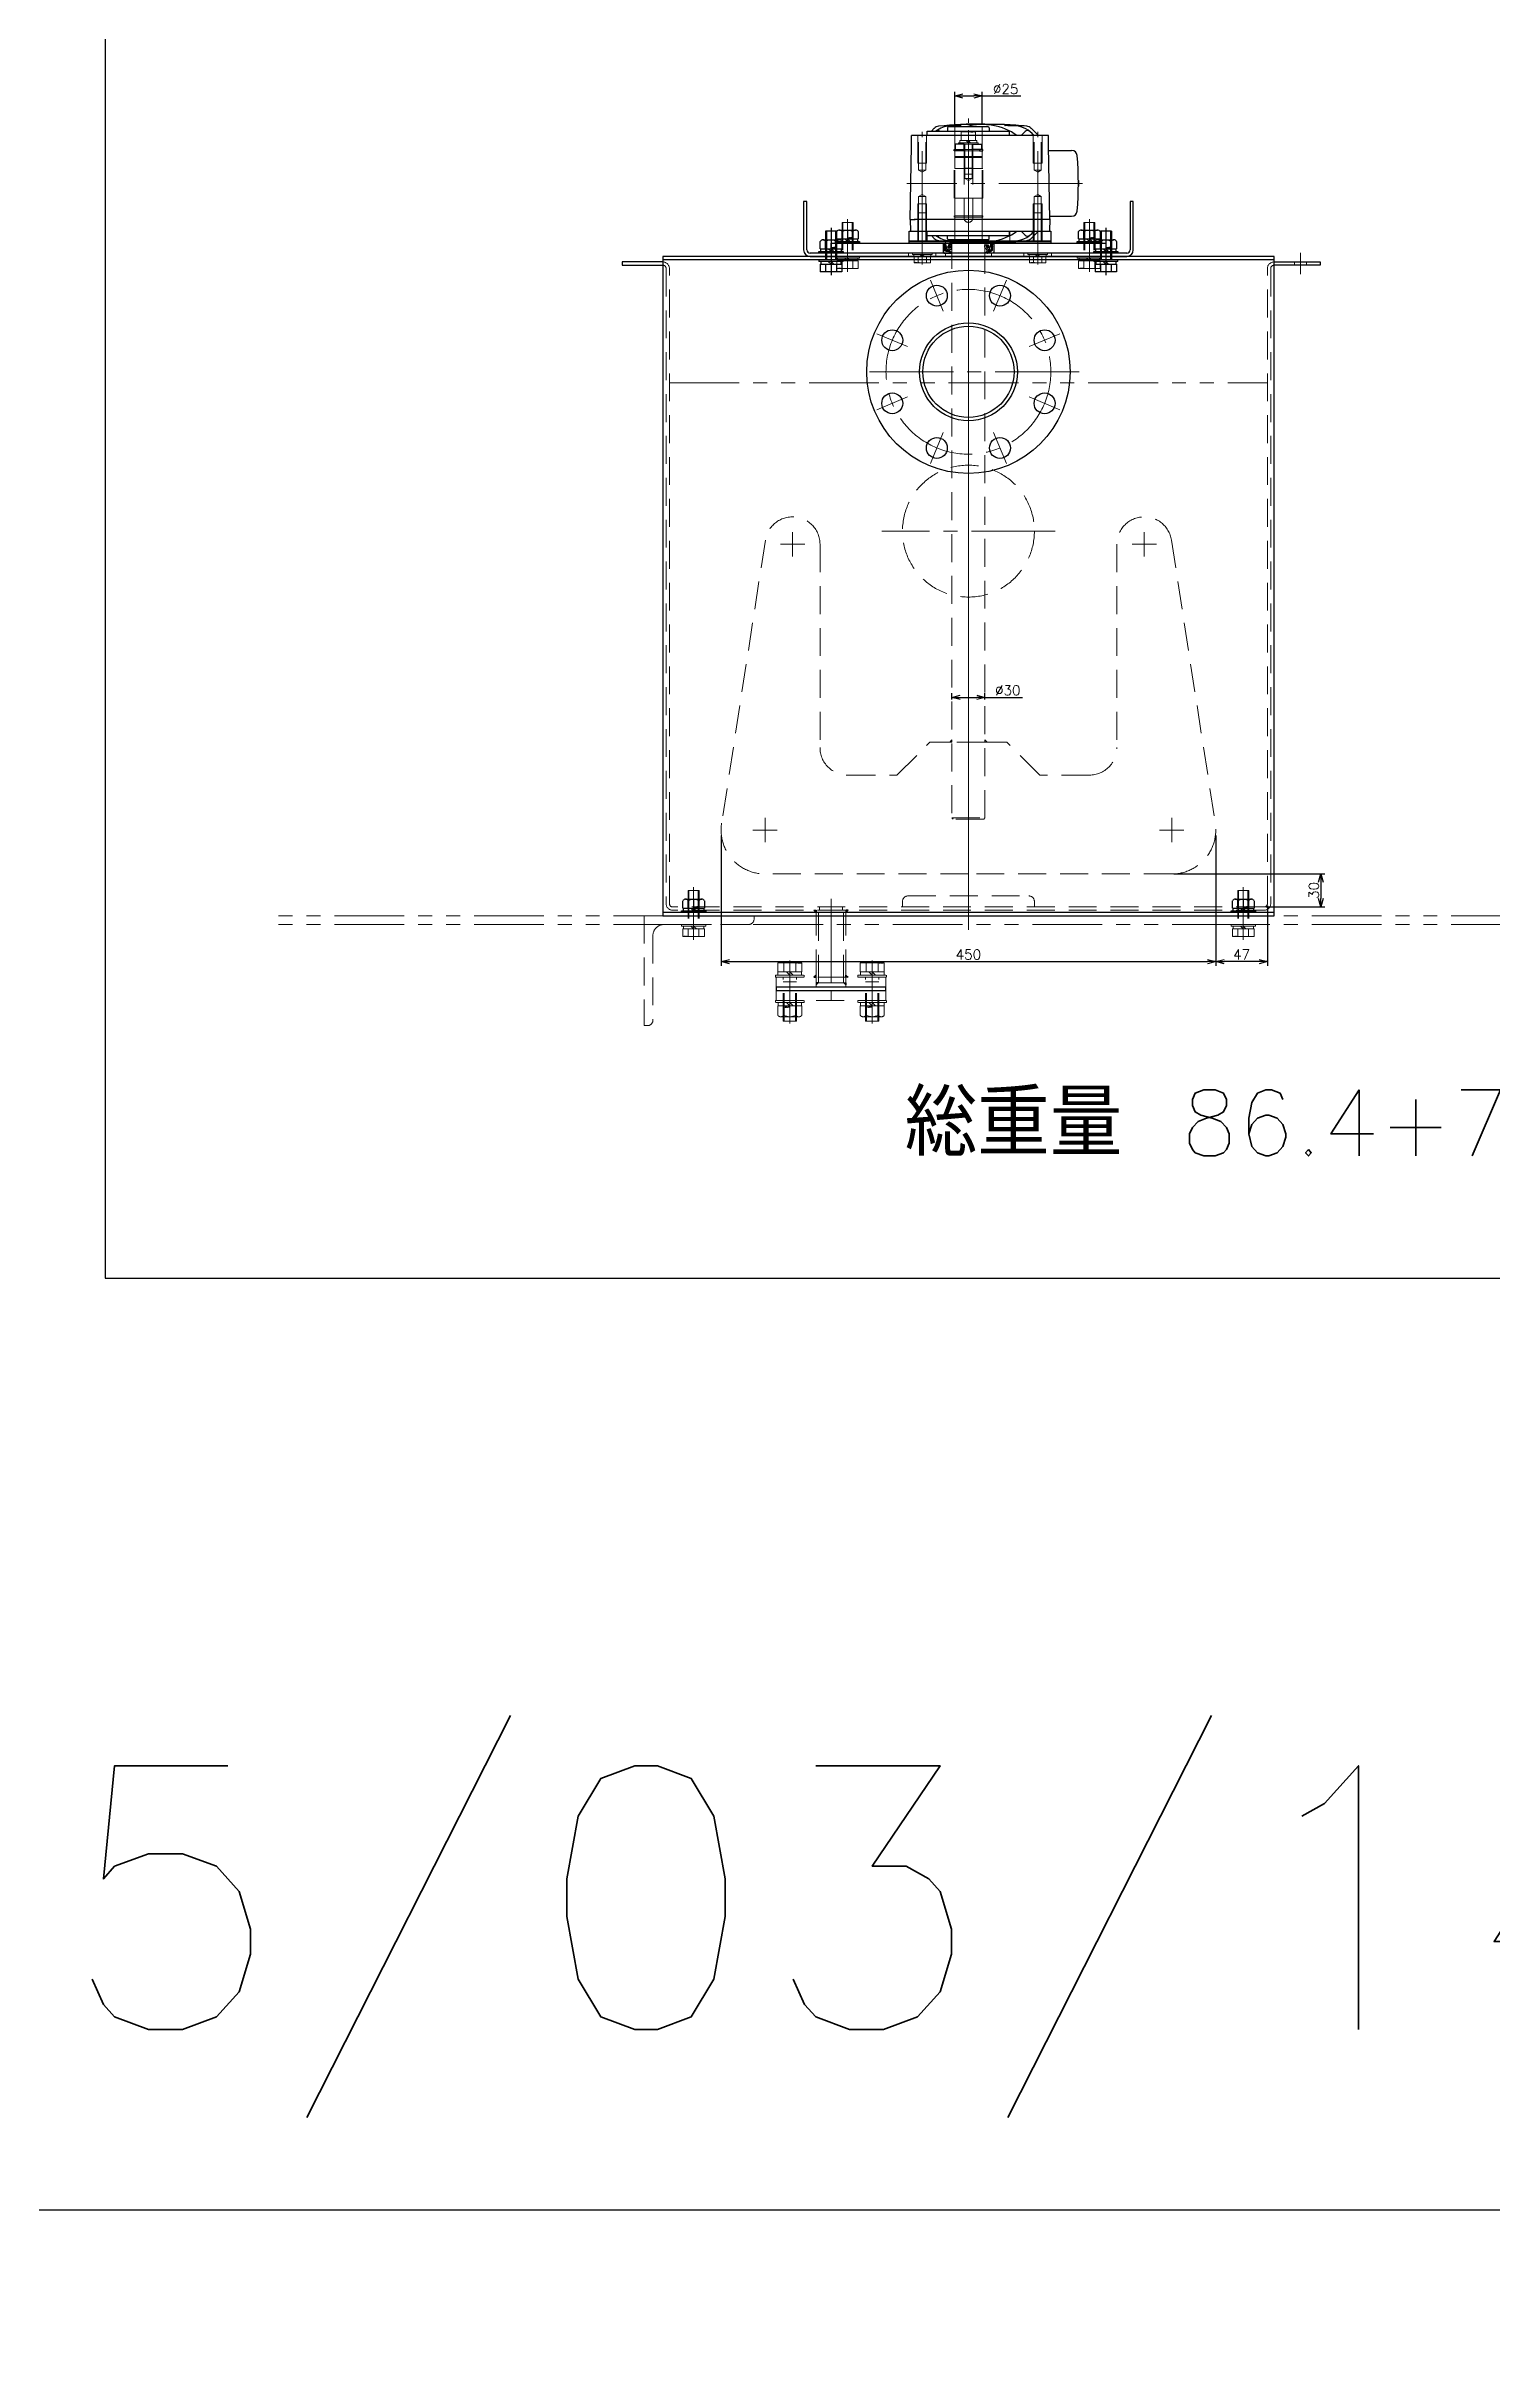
# Model space of a CAD drawing. Header units: millimetres. Extents: x -8731 to 85711, y -14522 to 31379.
# Drawn here: x 42863 to 44179, y 5226 to 7330 of the extents above; entities that cross this region are included whole.
import ezdxf
from ezdxf import colors
from ezdxf.entities.mleader import LeaderData, LeaderLine
from ezdxf.enums import TextEntityAlignment as Align
from ezdxf.math import Vec2, Vec3

# ---------------------------------------------------------------- set-up
doc = ezdxf.new("R2010")
doc.units = ezdxf.units.MM
doc.header["$LTSCALE"] = 4
doc.header["$PDMODE"] = 99
doc.header["$PDSIZE"] = 1
for name, pattern in [('CENTER2', [28.575, 19.05, -3.175, 3.175, -3.175]), ('HIDDEN', [9.525, 6.35, -3.175]), ('PHANTOM2', [31.75, 15.875, -3.175, 3.175, -3.175, 3.175, -3.175])]:
    doc.linetypes.add(name, pattern=pattern)
for name, color, linetype, lineweight in [('04_HIDDEN', 2, 'HIDDEN', 13), ('05_CENTER', 4, 'CENTER2', 13), ('06_PHANTOM', 2, 'PHANTOM2', 13), ('08_DIM', 3, 'Continuous', 13)]:
    doc.layers.add(name, color=color, linetype=linetype, lineweight=lineweight)
doc.layers.add('10_DRAFT', color=8, linetype='Continuous', lineweight=0, plot=False)
doc.styles.add('KSS_TXT', font='txt.shx', dxfattribs={"bigfont": 'extfont2.shx'})
doc.styles.add('KSS_TXT_L', font='txt.shx', dxfattribs={"height": 9, "bigfont": 'extfont2.shx'})
doc.styles.get("Standard").update_dxf_attribs({"font": 'txt.shx', "bigfont": 'extfont2.shx'})
doc.dimstyles.new('KSS_DIM', dxfattribs={"dimscale": 3, "dimtxt": 3, "dimasz": 2.5, "dimexe": 1.25, "dimexo": 0.625, "dimtad": 1, "dimdsep": 46, "dimtxsty": 'KSS_TXT', "dimblk": 'OPEN30', "dimcen": 0, "dimazin": 2, "dimtfac": 0.75, "dimtmove": 0, "dimatfit": 3, "dimldrblk": 'OPEN30', "dimfxl": 1, "dimtolj": 1, "dimarcsym": 0})
pattern_1 = [(45, (-9229.5107, -9660.0294), (-0.67351921, 0.67351921), [])]

# ---------------------------------------------------------------- blocks, each defined once
blk = doc.blocks.new('A$C4D316DC8_1_1_1')
at = {"color": 0}
for p, q in [((-13, 2), (13, 2)), ((-13, 2), (-13, 0)), ((-13, 0), (13, 0)), ((-11, 13), (11, 13)), ((-11, 5), (-11, 13)), ((-11, 5), (11, 5)), ((-10.8, 5), (-10.8, 2)), ((-5.5, 5), (-5.5, 13)), ((0, 2), (-3, 5)), ((0, 5), (3, 2)), ((5.5, 5), (5.5, 13)), ((10.7, 2), (10.7, 5)), ((11, 5), (11, 13)), ((13, 0), (13, 2))]:
    blk.add_line(p, q, dxfattribs=at)
at = {"color": 0, "linetype": 'HIDDEN'}
for p, q in [((-6, -40), (-6, 0)), ((6, -40), (6, 0)), ((-6, -4), (6, -4)), ((-5.1, -40), (-5.1, -4)), ((5.1, -40), (5.1, -4)), ((-6, -40), (6, -40))]:
    blk.add_line(p, q, dxfattribs=at)
at = {"color": 0, "linetype": 'CENTER2'}
blk.add_line((0, -42.2), (0, 15.2), dxfattribs=at)
at = {"layer": '10_DRAFT', "style": 'KSS_TXT_L'}
blk.add_text('BT-M12x45L,SW,PW', height=0.3, dxfattribs=at).set_placement((6.4, 12.7))
blk = doc.blocks.new('A$C448B04A9_1_1_1')
at = {"color": 0}
for p, q in [((3, 100), (0, 100)), ((0, 0), (0, 100)), ((8, 18), (8, 95)), ((0, 0), (100, 0)), ((95, 8), (18, 8)), ((100, 3), (100, 0))]:
    blk.add_line(p, q, dxfattribs=at)
for centre, radius, start, end in [((3, 95), 5, 0, 90), ((18, 18), 10, 180, 270), ((95, 3), 5, 0, 90)]:
    blk.add_arc(centre, radius, start, end, dxfattribs=at)
blk = doc.blocks.new('M12Nza_2_1')
at = {"color": 0}
for p, q in [((-10.9, 5), (-10.9, 13.5)), ((11, 5), (-10.9, 5)), ((-10.7, 2), (-10.7, 5)), ((-8.2, 15), (8.2, 15)), ((-5.5, 5), (-5.5, 13.5)), ((0, 2), (-3, 5)), ((0, 5), (3, 2)), ((5.5, 5), (5.5, 13.5)), ((10.7, 5), (10.7, 2)), ((11, 13.5), (11, 5))]:
    blk.add_line(p, q, dxfattribs=at)
at = {"color": 0, "linetype": 'CENTER2'}
blk.add_line((0, 0), (0, 15), dxfattribs=at)
at = {"color": 0}
blk.add_lwpolyline([(-13, 2), (13, 2), (13, 0), (-13, 0)], close=True, dxfattribs=at)
for centre, radius, start, end in [((-8.2, 11.7), 3.29, 33.626, 146.374), ((0, 4), 10.9, 60, 120), ((8.2, 11.7), 3.29, 33.626, 146.374)]:
    blk.add_arc(centre, radius, start, end, dxfattribs=at)
at = {"layer": '10_DRAFT', "style": 'KSS_TXT'}
blk.add_text('M12', height=1.5, dxfattribs=at).set_placement((0.3, 5.1))
blk = doc.blocks.new('A$C356D5E8B_1')
at = {"color": 0}
blk.add_lwpolyline([(0, 87.5), (9, 87.5), (9, -12.5), (0, -12.5)], close=True, dxfattribs=at)
at = {"layer": '05_CENTER'}
for p, q in [((-7.3, 75), (16, 75)), ((-7.3, 0), (16, 0))]:
    blk.add_line(p, q, dxfattribs=at)
at = {"layer": '10_DRAFT'}
blk.add_line((9, 37.5), (0, 37.5), dxfattribs=at)
blk = doc.blocks.new('_Open30')
at = {"color": 0, "linetype": 'ByBlock', "lineweight": -2}
for p, q in [((-1, 0.27), (0, 0)), ((0, 0), (-1, -0.27)), ((0, 0), (-1, 0))]:
    blk.add_line(p, q, dxfattribs=at)
blk = doc.blocks.new('*D1245')
at = {"layer": '08_DIM', "color": 0, "lineweight": -2, "transparency": 16777216}
for p, q in [((43926.9, 6611.8), (43926.9, 6493.1)), ((43973.9, 6547.8), (43973.9, 6493.1)), ((43966.4, 6496.9), (43934.4, 6496.9))]:
    blk.add_line(p, q, dxfattribs=at)
at = {"layer": 'Defpoints', "color": 0, "transparency": 16777216}
for p in [(43926.9, 6613.7), (43973.9, 6549.7), (43926.9, 6496.9)]:
    blk.add_point(p, dxfattribs=at)
at = {"layer": '08_DIM', "color": 0, "lineweight": -2, "transparency": 16777216, "xscale": 7.5, "yscale": 7.5, "zscale": 7.5, "rotation": 180}
blk.add_blockref('_Open30', (43926.9, 6496.9), dxfattribs=at)
at = {"layer": '08_DIM', "color": 0, "lineweight": -2, "transparency": 16777216, "xscale": 7.5, "yscale": 7.5, "zscale": 7.5}
blk.add_blockref('_Open30', (43973.9, 6496.9), dxfattribs=at)
at = {"layer": '08_DIM', "color": 0, "transparency": 16777216, "insert": (43950.4, 6503.3), "char_height": 9, "attachment_point": 5, "style": 'KSS_TXT'}
blk.add_mtext('\\A1;47', dxfattribs=at)
blk = doc.blocks.new('*D1246')
at = {"layer": '08_DIM', "color": 0, "lineweight": -2, "transparency": 16777216}
for p, q in [((43689.4, 7258.5), (43689.4, 7288.4)), ((43696.9, 7284.7), (43706.9, 7284.7)), ((43714.4, 7258.5), (43714.4, 7288.4)), ((43714.4, 7284.7), (43749.6, 7284.7))]:
    blk.add_line(p, q, dxfattribs=at)
at = {"layer": 'Defpoints', "color": 0, "transparency": 16777216}
for p in [(43714.4, 7284.7), (43689.4, 7256.7), (43714.4, 7256.7)]:
    blk.add_point(p, dxfattribs=at)
at = {"layer": '08_DIM', "color": 0, "lineweight": -2, "transparency": 16777216, "xscale": 7.5, "yscale": 7.5, "zscale": 7.5, "rotation": 180}
blk.add_blockref('_Open30', (43689.4, 7284.7), dxfattribs=at)
at = {"layer": '08_DIM', "color": 0, "lineweight": -2, "transparency": 16777216, "xscale": 7.5, "yscale": 7.5, "zscale": 7.5}
blk.add_blockref('_Open30', (43714.4, 7284.7), dxfattribs=at)
at = {"layer": '08_DIM', "color": 0, "transparency": 16777216, "insert": (43735.8, 7291), "char_height": 9, "attachment_point": 5, "style": 'KSS_TXT'}
blk.add_mtext('\\A1;%%C25', dxfattribs=at)
blk = doc.blocks.new('*D1247')
at = {"layer": '08_DIM', "color": 0, "lineweight": -2, "transparency": 16777216}
for p, q in [((43686.9, 6735.4), (43686.9, 6741.2)), ((43694.4, 6737.4), (43709.4, 6737.4)), ((43716.9, 6735.4), (43716.9, 6741.2)), ((43716.9, 6737.4), (43751, 6737.4))]:
    blk.add_line(p, q, dxfattribs=at)
at = {"layer": 'Defpoints', "color": 0, "transparency": 16777216}
for p in [(43686.9, 6733.5), (43716.9, 6737.4), (43716.9, 6733.5)]:
    blk.add_point(p, dxfattribs=at)
at = {"layer": '08_DIM', "color": 0, "lineweight": -2, "transparency": 16777216, "xscale": 7.5, "yscale": 7.5, "zscale": 7.5, "rotation": 180}
blk.add_blockref('_Open30', (43686.9, 6737.4), dxfattribs=at)
at = {"layer": '08_DIM', "color": 0, "lineweight": -2, "transparency": 16777216, "xscale": 7.5, "yscale": 7.5, "zscale": 7.5}
blk.add_blockref('_Open30', (43716.9, 6737.4), dxfattribs=at)
at = {"layer": '08_DIM', "color": 0, "transparency": 16777216, "insert": (43737.7, 6743.8), "char_height": 9, "attachment_point": 5, "style": 'KSS_TXT'}
blk.add_mtext('\\A1;%%C30', dxfattribs=at)
blk = doc.blocks.new('*D1248')
at = {"layer": '08_DIM', "color": 0, "lineweight": -2, "transparency": 16777216}
for p, q in [((43476.9, 6611.8), (43476.9, 6493.1)), ((43926.9, 6611.8), (43926.9, 6493.1)), ((43484.4, 6496.9), (43919.4, 6496.9))]:
    blk.add_line(p, q, dxfattribs=at)
at = {"layer": 'Defpoints', "color": 0, "transparency": 16777216}
for p in [(43476.9, 6613.7), (43926.9, 6613.7), (43926.9, 6496.9)]:
    blk.add_point(p, dxfattribs=at)
at = {"layer": '08_DIM', "color": 0, "lineweight": -2, "transparency": 16777216, "xscale": 7.5, "yscale": 7.5, "zscale": 7.5, "rotation": 180}
blk.add_blockref('_Open30', (43476.9, 6496.9), dxfattribs=at)
at = {"layer": '08_DIM', "color": 0, "lineweight": -2, "transparency": 16777216, "xscale": 7.5, "yscale": 7.5, "zscale": 7.5}
blk.add_blockref('_Open30', (43926.9, 6496.9), dxfattribs=at)
at = {"layer": '08_DIM', "color": 0, "transparency": 16777216, "insert": (43701.9, 6503.3), "char_height": 9, "attachment_point": 5, "style": 'KSS_TXT'}
blk.add_mtext('\\A1;450', dxfattribs=at)
blk = doc.blocks.new('A$C466E3537_1')
at = {"color": 0}
for p, q in [((273.2, 184.7), (530.9, 224.5)), ((577, 185), (577, 0)), ((277, 135), (462, 135)), ((487, 110), (487, 65)), ((487, 65), (457, 35)), ((457, 15), (457, 35)), ((-75, 12.5), (-76, 11.5)), ((-76, 11.5), (-76, 0)), ((-76, 4), (-20, 4)), ((-76, -11.5), (-76, 0)), ((0, 12.5), (-75, 12.5)), ((-75, 12.5), (-75, 4)), ((0, 14), (1, 15)), ((0, -14), (0, 14)), ((1, 15), (1, -15)), ((526, 15), (1, 15)), ((526, -15), (526, 15)), ((527, 14), (526, 15)), ((527, 14), (527, -14)), ((577, 0), (577, -185)), ((-76, -4), (-20, -4)), ((-75, -12.5), (-76, -11.5)), ((-75, -12.5), (-75, -4)), ((0, -12.5), (-75, -12.5)), ((1, -15), (0, -14)), ((1, -15), (526, -15)), ((457, -35), (457, -15)), ((527, -14), (526, -15)), ((487, -65), (457, -35)), ((487, -110), (487, -65)), ((277, -135), (462, -135)), ((273.2, -184.7), (530.9, -224.5))]:
    blk.add_line(p, q, dxfattribs=at)
at = {"color": 3}
for points in [[(457, 15), (455, 15), (457, 17), (457, 17)], [(457, -15), (455, -15), (457, -17), (457, -17)]]:
    blk.add_lwpolyline(points, close=True, dxfattribs=at)
at = {"color": 0}
for centre, radius, start, end in [((537, 185), 40, 360, 98.7845), ((277, 160), 25, 98.7845, 270), ((462, 110), 25, 0, 90), ((-20, 0), 4, 270, 90), ((462, -110), 25, 270, 0), ((277, -160), 25, 90, 261.2155), ((537, -185), 40, 261.2155, 0)]:
    blk.add_arc(centre, radius, start, end, dxfattribs=at)
at = {"layer": '04_HIDDEN', "ltscale": 5}
for p, q in [((-60, 4), (-76, 4)), ((-56, 3.3), (-76, 3.3)), ((-60, -4), (-60, 4)), ((-54.1, 0), (-56, 3.3)), ((-56, -3.2), (-56, 3.3)), ((-56, -3.2), (-54.1, 0)), ((-76, -3.2), (-56, -3.2)), ((-76, -4), (-60, -4))]:
    blk.add_line(p, q, dxfattribs=at)
at = {"layer": '04_HIDDEN'}
for p, q in [((-75, -4), (-75, 4)), ((457, 15), (457, -15))]:
    blk.add_line(p, q, dxfattribs=at)
at = {"layer": '05_CENTER'}
blk.add_line((-81.5, 0), (585.3, 0), dxfattribs=at)
at = {"layer": '10_DRAFT'}
for p, q in [((537, 196.1), (537, 173.9)), ((277, 171.1), (277, 148.9)), ((548.1, 185), (525.9, 185)), ((288.1, 160), (265.9, 160)), ((288.1, -160), (265.9, -160)), ((277, -171.1), (277, -148.9)), ((548.1, -185), (525.9, -185)), ((537, -196.1), (537, -173.9))]:
    blk.add_line(p, q, dxfattribs=at)
blk = doc.blocks.new('*D1262')
at = {"layer": '08_DIM', "color": 0, "lineweight": -2, "transparency": 16777216}
for p, q in [((43888.8, 6576.7), (44026.2, 6576.7)), ((44022.5, 6569.2), (44022.5, 6554.2)), ((43972.8, 6546.7), (44026.2, 6546.7))]:
    blk.add_line(p, q, dxfattribs=at)
at = {"layer": 'Defpoints', "color": 0, "transparency": 16777216}
for p in [(43886.9, 6576.7), (43970.9, 6546.7), (44022.5, 6546.7)]:
    blk.add_point(p, dxfattribs=at)
at = {"layer": '08_DIM', "color": 0, "lineweight": -2, "transparency": 16777216, "xscale": 7.5, "yscale": 7.5, "zscale": 7.5}
for p, rotation in [((44022.5, 6576.7), 90), ((44022.5, 6546.7), 270)]:
    blk.add_blockref('_Open30', p, dxfattribs=dict(at, rotation=rotation))
at = {"layer": '08_DIM', "color": 0, "transparency": 16777216, "insert": (44016.1, 6561.7), "char_height": 9, "attachment_point": 5, "rotation": 90, "style": 'KSS_TXT'}
blk.add_mtext('\\A1;30', dxfattribs=at)
blk = doc.blocks.new('A$C7D504894_1_1')
at = {"color": 0}
for p, q in [((-28, 595), (-65, 595)), ((-65, 595), (-65, 592)), ((-65, 592), (-28, 592)), ((528, 597), (-28, 597)), ((528, 595), (570, 595)), ((570, 592), (528, 592)), ((570, 595), (570, 592)), ((528, 3), (-28, 3))]:
    blk.add_line(p, q, dxfattribs=at)
blk.add_lwpolyline([(-28, 0), (528, 0), (528, 600), (-28, 600)], close=True, dxfattribs=at)
at = {"color": 3}
for points in [[(111.4, 5), (111.4, 3), (109.4, 5), (109.4, 5)], [(138.6, 5), (138.6, 3), (140.6, 5), (140.6, 5)], [(111.4, -56), (111.4, -54), (109.4, -56), (109.4, -56)], [(111.4, -61), (111.4, -63), (113.4, -61), (113.4, -61)], [(138.6, -61), (138.6, -63), (136.6, -61), (136.6, -61)], [(138.6, -56), (138.6, -54), (140.6, -56), (140.6, -56)]]:
    blk.add_lwpolyline(points, close=True, dxfattribs=at)
at = {"color": 0}
for centre, radius in [((250, 495), 92.5), ((221.3, 564.3), 9.5), ((278.7, 564.3), 9.5), ((180.7, 523.7), 9.5), ((250, 495), 44.5), ((250, 495), 41.5), ((319.3, 523.7), 9.5), ((180.7, 466.3), 9.5), ((319.3, 466.3), 9.5), ((221.3, 425.7), 9.5), ((278.7, 425.7), 9.5)]:
    blk.add_circle(centre, radius, dxfattribs=at)
at = {"layer": '04_HIDDEN'}
for p, q in [((546.5, 595), (546.5, 592)), ((557.5, 595), (557.5, 592)), ((-25, 589), (-25, 11)), ((-22, 11), (-22, 589)), ((522, 11), (522, 589)), ((525, 589), (525, 11)), ((519, 8), (-19, 8)), ((519, 5), (-19, 5)), ((111.4, 0), (111.4, 5)), ((111.4, -56), (111.4, 0)), ((113.5, -61), (113.5, 5)), ((114.5, 5), (114.5, 8)), ((135.5, 5), (135.5, 8)), ((136.5, -61), (136.5, 5)), ((138.6, 0), (138.6, 5)), ((138.6, -56), (138.6, 0)), ((190, 8), (190, 13)), ((195, 18), (305, 18)), ((310, 13), (310, 8)), ((111.4, -56), (111.4, -65)), ((138.6, -61), (111.4, -61)), ((138.6, -56), (138.6, -65))]:
    blk.add_line(p, q, dxfattribs=at)
blk.add_lwpolyline([(175, -56), (175, -65), (75, -65), (75, -56)], close=True, dxfattribs=at)
blk.add_circle((250, 350), 60, dxfattribs=at)
for centre, radius, start, end in [((-28, 589), 6, 0, 90), ((-28, 589), 3, 0, 90), ((528, 589), 6, 90, 180), ((528, 589), 3, 90, 180), ((-19, 11), 6, 180, 270), ((-19, 11), 3, 180, 270), ((195, 13), 5, 90, 180), ((305, 13), 5, 0, 90), ((519, 11), 6, 270, 0), ((519, 11), 3, 270, 0)]:
    blk.add_arc(centre, radius, start, end, dxfattribs=at)
at = {"layer": '05_CENTER'}
for p, q in [((250, -12.8), (250, 611.6)), ((125, 588.8), (125, 608.2)), ((375, 588.8), (375, 608.2)), ((552, 583.8), (552, 603.2)), ((215.5, 578.3), (227.1, 550.3)), ((284.5, 578.3), (272.9, 550.3)), ((166.7, 529.5), (194.7, 517.9)), ((333.3, 529.5), (305.3, 517.9)), ((350.6, 495), (149.4, 495)), ((166.7, 460.5), (194.7, 472.1)), ((333.3, 460.5), (305.3, 472.1)), ((215.5, 411.7), (227.1, 439.7)), ((284.5, 411.7), (272.9, 439.7)), ((328.9, 350), (171.1, 350)), ((0, -8.2), (0, 11.2)), ((125, 15.3), (125, -74.2)), ((500, -8.2), (500, 11.2)), ((87.5, -48.7), (87.5, -72)), ((162.5, -48.7), (162.5, -72))]:
    blk.add_line(p, q, dxfattribs=at)
blk.add_circle((250, 495), 75, dxfattribs=at)
at = {"layer": '06_PHANTOM', "color": 4}
blk.add_line((-22, 485), (522, 485), dxfattribs=at)
blk = doc.blocks.new('A$C178B3341_1_1')
at = {"color": 0}
for p, q in [((-6, 275), (-50, 275)), ((-50, 275), (-50, 272)), ((-50, 272), (-6, 272)), ((-3, 269), (-3, -19)), ((0, -19), (0, 269)), ((-6, -22), (-50, -22)), ((-50, -22), (-50, -25)), ((-50, -25), (-6, -25))]:
    blk.add_line(p, q, dxfattribs=at)
for centre, radius, start, end in [((-6, 269), 6, 0, 90), ((-6, 269), 3, 0, 90), ((-6, -19), 3, 270, 0), ((-6, -19), 6, 270, 0)]:
    blk.add_arc(centre, radius, start, end, dxfattribs=at)
at = {"layer": '04_HIDDEN'}
for p, q in [((-3, 200.5), (0, 200.5)), ((-3, 175.5), (0, 175.5)), ((-3, 146), (0, 146)), ((-3, 104), (0, 104)), ((-3, 95.5), (0, 95.5)), ((-3, 70.5), (0, 70.5))]:
    blk.add_line(p, q, dxfattribs=at)
at = {"layer": '05_CENTER'}
for p, q in [((-9.5, 250), (6.2, 250)), ((-9.5, 235), (6.2, 235)), ((-9.5, 188), (6.2, 188)), ((-9.5, 125), (6.2, 125)), ((-9.5, 83), (6.2, 83)), ((-9.5, 15), (6.2, 15)), ((-9.5, 0), (6.2, 0))]:
    blk.add_line(p, q, dxfattribs=at)
blk = doc.blocks.new('M10Nza_1_1_1')
at = {"color": 0}
for p, q in [((-9.8, 4), (-9.8, 10.7)), ((-9.8, 4), (9.8, 4)), ((-9.2, 1.5), (-9.2, 4)), ((-7.3, 12), (7.4, 12)), ((-4.9, 4), (-4.9, 10.7)), ((0, 1.5), (-2.5, 4)), ((0, 4), (2.5, 1.5)), ((4.9, 10.7), (4.9, 4)), ((9.2, 4), (9.2, 1.5)), ((9.8, 10.7), (9.8, 4))]:
    blk.add_line(p, q, dxfattribs=at)
at = {"color": 0, "linetype": 'CENTER2'}
blk.add_line((0, 12), (0, 0), dxfattribs=at)
at = {"color": 0}
blk.add_lwpolyline([(-11, 1.5), (11, 1.5), (11, 0), (-11, 0)], close=True, dxfattribs=at)
for centre, radius, start, end in [((-7.3, 9.1), 2.94, 33.626, 146.374), ((0, 2.2), 9.8, 60, 120), ((7.4, 9.1), 2.94, 33.626, 146.374)]:
    blk.add_arc(centre, radius, start, end, dxfattribs=at)
at = {"layer": '10_DRAFT', "style": 'KSS_TXT'}
blk.add_text('M10', height=1.25, dxfattribs=at).set_placement((0.3, 4.1))
blk = doc.blocks.new('A$C7E374867_2_1')
at = {"color": 0}
for p, q in [((-11, 1.5), (11, 1.5)), ((-11, 1.5), (-11, 0)), ((-11, 0), (11, 0)), ((-9.8, 11), (9.8, 11)), ((-9.8, 4), (-9.8, 11)), ((9.8, 4), (-9.8, 4)), ((-9.3, 4), (-9.3, 1.5)), ((-4.9, 4), (-4.9, 11)), ((0, 1.5), (-2.5, 4)), ((0, 4), (2.5, 1.5)), ((4.9, 4), (4.9, 11)), ((9.2, 1.5), (9.2, 4)), ((9.8, 4), (9.8, 11)), ((11, 0), (11, 1.5))]:
    blk.add_line(p, q, dxfattribs=at)
at = {"color": 0, "linetype": 'HIDDEN'}
for p, q in [((-5, -26), (-5, 0)), ((-4.2, -26), (-4.2, 0)), ((4.2, -26), (4.2, 0)), ((5, -26), (5, 0)), ((-5, -26), (5, -26))]:
    blk.add_line(p, q, dxfattribs=at)
at = {"color": 0, "linetype": 'CENTER2'}
blk.add_line((0, -29), (0, 14), dxfattribs=at)
at = {"layer": '10_DRAFT', "style": 'KSS_TXT_L'}
blk.add_text('BT-M10x30L,SW,PW', height=0.3, dxfattribs=at).set_placement((5.1, 10.7))
blk = doc.blocks.new('A$C056966BB_1_1')
for name, p, rotation in [('A$C178B3341_1_1', (-250, 0), 270), ('A$C7E374867_2_1', (-250, -3), 180), ('A$C7E374867_2_1', (0, -3), 180)]:
    blk.add_blockref(name, p, dxfattribs=dict(rotation=rotation))
for p in [(-250, 3), (0, 3)]:
    blk.add_blockref('M10Nza_1_1_1', p)
blk = doc.blocks.new('A$C1A3C2C0C_1_1_1')
at = {"color": 0}
for p, q in [((-11, 1.5), (11, 1.5)), ((-11, 1.5), (-11, 0)), ((-9.8, 11), (9.8, 11)), ((-9.8, 4), (-9.8, 11)), ((9.8, 4), (-9.8, 4)), ((-9.3, 4), (-9.3, 1.5)), ((-4.9, 4), (-4.9, 11)), ((0, 1.5), (-2.5, 4)), ((0, 4), (2.5, 1.5)), ((4.9, 4), (4.9, 11)), ((9.2, 1.5), (9.2, 4)), ((9.8, 4), (9.8, 11)), ((11, 0), (11, 1.5)), ((-11, 0), (11, 0))]:
    blk.add_line(p, q, dxfattribs=at)
at = {"color": 0, "linetype": 'CENTER2'}
blk.add_line((0, -34), (0, 14), dxfattribs=at)
at = {"color": 0, "linetype": 'HIDDEN'}
for p, q in [((-5, -31), (-5, 0)), ((-4.2, -31), (-4.2, 0)), ((4.2, -31), (4.2, 0)), ((5, -31), (5, 0)), ((-5, -31), (5, -31))]:
    blk.add_line(p, q, dxfattribs=at)
at = {"layer": '10_DRAFT', "style": 'KSS_TXT_L'}
blk.add_text('BT-M10x35L,SW,PW', height=0.3, dxfattribs=at).set_placement((5.1, 10.7))
blk = doc.blocks.new('A$C3F9240BD_1_1')
blk.add_lwpolyline([(0, 235), (0, -15), (-9, -15), (-9, 235)], close=True)
at = {"layer": '04_HIDDEN'}
for p, q in [((0, 133), (-9, 133)), ((0, 87), (-9, 87))]:
    blk.add_line(p, q, dxfattribs=at)
at = {"layer": '05_CENTER'}
for p, q in [((4.6, 220), (-13.4, 220)), ((-12.4, 173), (3.4, 173)), ((4.6, 110), (-13.4, 110)), ((-12.4, 68), (3.4, 68)), ((4.6, 0), (-13.4, 0))]:
    blk.add_line(p, q, dxfattribs=at)
blk = doc.blocks.new('A$C3F497B42_1_1')
at = {"color": 0}
blk.add_lwpolyline([(-2, -12), (-2, 117), (0, 117), (0, -12)], close=True, dxfattribs=at)
at = {"layer": '04_HIDDEN'}
for p, q in [((-2, 63), (0, 63)), ((-2, 21), (0, 21))]:
    blk.add_line(p, q, dxfattribs=at)
at = {"layer": '05_CENTER'}
for p, q in [((2, 105), (-4, 105)), ((2, 42), (-4, 42)), ((2, 0), (-4, 0))]:
    blk.add_line(p, q, dxfattribs=at)
blk = doc.blocks.new('A$C6AFF5DF2_1_1')
at = {"color": 0}
blk.add_lwpolyline([(0, 117), (0, -12), (-9, -12), (-9, 117)], close=True, dxfattribs=at)
at = {"layer": '04_HIDDEN'}
for p, q in [((0, 79.6), (-9, 79.6)), ((0, 4.4), (-9, 4.4))]:
    blk.add_line(p, q, dxfattribs=at)
at = {"layer": '05_CENTER'}
for p, q in [((2, 105), (-11, 105)), ((2, 42), (-11, 42)), ((2, 0), (-11, 0))]:
    blk.add_line(p, q, dxfattribs=at)
blk = doc.blocks.new('GM-SHYM-RH 0.2kW、1／＊、200V、60Hzc_1_1')
at = {"color": 0}
for p, q in [((18.5, 53), (8, 52.8)), ((8, 52.8), (8, -73.8)), ((18.5, 53), (18.5, 48.5)), ((18.5, 53), (85.5, 51.8)), ((18.5, -64.9), (18.5, 49.5)), ((85.5, 51.8), (95, 51.8)), ((95, -59.3), (95, 51.8)), ((4, 33.7), (1.4, 31.1)), ((4, 37.5), (4, -37.5)), ((4, 37.5), (8, 37.5)), ((95, 37.5), (99, 37.5)), ((99, 37.5), (99, -37.5)), ((99, 33.7), (101.6, 31.1)), ((-2, 6.5), (-2, -32.5)), ((0, -18), (0, 18)), ((1, 19), (4, 19)), ((102, 19), (99, 19)), ((103, -18), (103, 18)), ((105, -32.5), (105, 7)), ((1, -19), (4, -19)), ((102, -19), (99, -19)), ((4, -37.5), (8, -37.5)), ((95, -37.5), (99, -37.5)), ((8, -63.7), (1.4, -57.1)), ((8, -48), (4.3, -51.7)), ((95, -48), (98.7, -51.7)), ((95, -63.7), (101.6, -57.1)), ((95, -72.8), (95, -59.3)), ((19.2, -74), (8, -73.8)), ((18.5, -74), (18.5, -64.9)), ((18.5, -74), (18.5, -69.5)), ((18.5, -74), (85.5, -72.8)), ((21.5, -74), (21.5, -93.9)), ((81.5, -72.9), (81.5, -93.9)), ((85.5, -72.8), (95, -72.8)), ((49, -100), (49, -100.5)), ((49, -100.5), (54, -100.5)), ((54, -100), (54, -100.5))]:
    blk.add_line(p, q, dxfattribs=at)
for centre, radius, start, end in [((398.1, -13), 400.6, 174.2563, 180), ((24, 14.5), 25, 143.1301, 174.2698), ((6.1, 26.4), 6.6, 135, 174.2563), ((6.5, 27.8), 3, 145.3407, 214.6593), ((96.5, 27.8), 3, 325.3407, 34.6593), ((79, 14.5), 25, 5.7302, 36.8699), ((96.9, 26.4), 6.6, 5.7437, 45), ((-295.1, -13), 400.6, 0, 5.7437), ((-1.5, 6.5), 0.5, 90, 180), ((51.5, -13), 53.5, 164.2841, 215.6016), ((-1.5, 7.5), 0.5, 270, 0), ((399, 7), 400, 178.568, 179.9285), ((1, 18), 1, 90, 180), ((51.5, -13), 53.5, 324.3984, 15.7159), ((102, 18), 1, 0, 90), ((-296, 7), 400, 0.053, 1.432), ((104.5, 7.5), 0.5, 180, 270), ((104.5, 6.5), 0.5, 0, 90), ((398.1, -13), 400.6, 179.0703, 180), ((398.1, -13), 400.6, 180, 185.7437), ((398.1, 0), 400.6, 180.9297, 182.8629), ((1, -18), 1, 180, 270), ((102, -18), 1, 270, 0), ((-295.1, 0), 400.6, 357.1371, 359.0703), ((-1.5, -32.5), 0.5, 180, 270), ((-1.5, -33.5), 0.5, 0, 90), ((399, -33), 400, 180.0715, 180.8595), ((24, -40.5), 25, 176.5613, 230.2082), ((-295.1, -13), 400.6, 354.2563, 357.1371), ((-296, -33), 400, 358.568, 359.9285), ((104.5, -33.5), 0.5, 90, 180), ((104.5, -32.5), 0.5, 270, 0), ((6.1, -52.4), 6.6, 185.7437, 225), ((6.5, -53.8), 3, 135, 217.1625), ((8.4, -56), 3, 224.8696, 262.1781), ((79, -40.5), 25, 309.7918, 354.2698), ((94.6, -56), 3, 277.8219, 315.1304), ((96.5, -53.8), 3, 322.8375, 45), ((96.9, -52.4), 6.6, 315, 354.2563), ((26.5, -93.9), 5, 180, 265.1386), ((51.5, 200), 300, 265.1386, 274.8614), ((76.5, -93.9), 5, 274.8614, 0)]:
    blk.add_arc(centre, radius, start, end, dxfattribs=at)
at = {"layer": '04_HIDDEN', "color": 0}
for p, q in [((33, 46), (8, 46)), ((39.4, 45.3), (8, 45.3)), ((33, 38), (33, 46)), ((39.4, 45.3), (41.3, 42)), ((39.4, 38.8), (39.4, 45.3)), ((63.6, 45.3), (61.7, 42)), ((63.6, 38.8), (63.6, 45.3)), ((63.6, 45.3), (95, 45.3)), ((70, 38), (70, 46)), ((70, 46), (95, 46)), ((39.4, 38.8), (8, 38.8)), ((33, 38), (8, 38)), ((41.3, 42), (39.4, 38.8)), ((61.7, 42), (63.6, 38.8)), ((63.6, 38.8), (95, 38.8)), ((70, 38), (95, 38)), ((0, 12.5), (20.6, 12.5)), ((20.6, 13.1), (22, 13.1)), ((20.6, -13.1), (20.6, 13.1)), ((22, -13.1), (22, 13.1)), ((22, 12.5), (38, 12.5)), ((38, -13), (38, 13)), ((38, 13), (65, 13)), ((65, -13), (65, 13)), ((65, 12.5), (81, 12.5)), ((82.4, 13.1), (81, 13.1)), ((81, -13.1), (81, 13.1)), ((82.4, -13.1), (82.4, 13.1)), ((82.4, 12.5), (103, 12.5)), ((0, -12.5), (20.6, -12.5)), ((20.6, -13.1), (22, -13.1)), ((22, -12.5), (38, -12.5)), ((38, -13), (65, -13)), ((65, -12.5), (81, -12.5)), ((82.4, -13.1), (81, -13.1)), ((82.4, -12.5), (103, -12.5)), ((33, -59), (8, -59)), ((39.4, -59.8), (8, -59.8)), ((33, -67), (33, -59)), ((39.4, -59.8), (41.3, -63)), ((39.4, -66.2), (39.4, -59.8)), ((41.3, -63), (39.4, -66.2)), ((63.6, -59.8), (61.7, -63)), ((61.7, -63), (63.6, -66.2)), ((63.6, -66.2), (63.6, -59.8)), ((63.6, -59.8), (95, -59.8)), ((70, -67), (70, -59)), ((70, -59), (95, -59)), ((39.4, -66.2), (8, -66.2)), ((33, -67), (8, -67)), ((63.6, -66.2), (95, -66.2)), ((70, -67), (95, -67))]:
    blk.add_line(p, q, dxfattribs=at)
at = {"layer": '05_CENTER', "color": 0}
for p, q in [((51.5, -103.9), (51.5, 55.9)), ((4.7, 42), (98.3, 42)), ((-7.6, 0), (110.6, 0)), ((4.7, -63), (98.3, -63))]:
    blk.add_line(p, q, dxfattribs=at)
at = {"layer": '10_DRAFT'}
blk.add_line((59.4, -13), (43.9, -13), dxfattribs=at)
blk = doc.blocks.new('A$C7DDA2F18_1_1')
at = {"color": 0}
for p, q in [((-9, 1.2), (9, 1.2)), ((-9, 1.2), (-9, 0)), ((-9, 0), (9, 0)), ((-7.7, 3.2), (-7.7, 1.2)), ((7.7, 3.2), (-7.7, 3.2)), ((-7.5, 8.7), (7.5, 8.7)), ((-7.5, 3.2), (-7.5, 8.7)), ((-3.8, 3.2), (-3.8, 8.7)), ((0, 1.2), (-2, 3.2)), ((0, 3.2), (2, 1.2)), ((3.8, 3.2), (3.8, 8.7)), ((7.5, 3.2), (7.5, 8.7)), ((7.7, 1.2), (7.7, 3.2)), ((9, 0), (9, 1.2))]:
    blk.add_line(p, q, dxfattribs=at)
at = {"color": 0, "linetype": 'HIDDEN'}
for p, q in [((-4, -36.8), (-4, 0)), ((4, -36.8), (4, 0)), ((-4, -8.8), (4, -8.8)), ((-3.3, -36.8), (-3.3, -8.8)), ((3.3, -36.8), (3.3, -8.8)), ((-4, -36.8), (4, -36.8))]:
    blk.add_line(p, q, dxfattribs=at)
at = {"color": 0, "linetype": 'CENTER2'}
blk.add_line((0, -38.3), (0, 10.2), dxfattribs=at)
at = {"layer": '10_DRAFT', "style": 'KSS_TXT_L'}
blk.add_text('BT-M8x40L,SW,PW', height=0.3, dxfattribs=at).set_placement((2.9, 8.4))
blk = doc.blocks.new('A$C397655D3_1_1')
h = blk.add_hatch()
h.set_pattern_fill('ANSI31', color=0, scale=0.3)
h.set_pattern_definition(pattern_1)
edge = h.paths.add_edge_path()
edge.add_line((1.6, 20), (1.6, 17.9))
edge.add_line((1.6, 17.9), (2.6, 17.9))
edge.add_line((2.6, 17.9), (2.6, 20))
edge.add_arc((3.6, 20), 1, 90, 180, ccw=False)
edge.add_line((3.6, 21), (8.1, 21))
edge.add_line((8.1, 21), (8.1, 22))
edge.add_line((8.1, 22), (3.6, 22))
edge.add_arc((3.6, 20), 2, 90, 180)
h = blk.add_hatch()
h.set_pattern_fill('ANSI31', color=0, scale=0.3)
h.set_pattern_definition(pattern_1)
edge = h.paths.add_edge_path()
edge.add_line((1.6, -20), (1.6, -17.9))
edge.add_line((1.6, -17.9), (2.6, -17.9))
edge.add_line((2.6, -17.9), (2.6, -20))
edge.add_arc((3.6, -20), 1, 180, 270)
edge.add_line((3.6, -21), (8.1, -21))
edge.add_line((8.1, -21), (8.1, -22))
edge.add_line((8.1, -22), (3.6, -22))
edge.add_arc((3.6, -20), 2, 180, 270, ccw=False)
at = {"color": 0}
for p, q in [((0, 22.4), (0, 17.6)), ((1, 23), (0.1, 22.5)), ((8, 23), (1, 23)), ((8.7, 22.5), (8, 23)), ((8.8, 22.5), (8.7, 22.5)), ((8.9, 22.2), (8.9, 22.4)), ((9, 22), (8.9, 22.2)), ((9, 20.6), (9, 22)), ((0.8, 16.7), (0, 15.3)), ((0, 15.3), (0.3, 15)), ((0.1, 17.5), (0.6, 17.5)), ((0.3, 15), (1.6, 16.9)), ((0.8, 17.2), (0.8, 16.7)), ((1.8, 16.9), (3.5, 16.6)), ((3.2, 19.2), (7.5, 20.5)), ((3.2, 18.2), (3.2, 19.1)), ((4.9, 17.5), (3.2, 18.1)), ((3.5, 16.5), (3.7, 16)), ((3.7, 16), (3.7, 15.7)), ((3.7, 15.7), (5.5, 15)), ((4.6, 17.5), (7.4, 17.5)), ((5.5, 15), (6.8, 15)), ((6, 18.9), (6, 16.1)), ((6.8, 15), (7.5, 16)), ((7.4, 18), (7, 18)), ((7.5, 20.5), (8.9, 20.5)), ((7.5, 16), (7.5, 17.9)), ((0, -15.3), (0.3, -15)), ((0.8, -16.7), (0, -15.3)), ((0, -22.4), (0, -17.6)), ((0.1, -17.5), (0.6, -17.5)), ((0.3, -15), (1.6, -16.9)), ((0.8, -17.2), (0.8, -16.7)), ((1.8, -16.9), (3.5, -16.6)), ((4.9, -17.5), (3.2, -18.1)), ((3.2, -18.2), (3.2, -19.1)), ((3.2, -19.2), (7.5, -20.5)), ((3.5, -16.5), (3.7, -16)), ((3.7, -15.7), (5.5, -15)), ((3.7, -16), (3.7, -15.7)), ((4.6, -17.5), (7.4, -17.5)), ((5.5, -15), (6.8, -15)), ((6, -18.9), (6, -16.1)), ((6.8, -15), (7.5, -16)), ((7.4, -18), (7, -18)), ((7.5, -16), (7.5, -17.9)), ((7.5, -20.5), (8.9, -20.5)), ((9, -20.6), (9, -22)), ((1, -23), (0.1, -22.5)), ((8, -23), (1, -23)), ((8.7, -22.5), (8, -23)), ((8.8, -22.5), (8.7, -22.5)), ((9, -22), (8.9, -22.2)), ((8.9, -22.2), (8.9, -22.4))]:
    blk.add_line(p, q, dxfattribs=at)
for points in [[(9, 15), (9, 20.6), (9, 22), (8.9, 22.2), (8.9, 22.4, 0.414214), (8.8, 22.5), (8.7, 22.5), (8, 23, 0.152216), (8, 23), (1, 23, 0.116434), (1, 23), (0.1, 22.5, 0.284079), (0, 22.4), (0, 17.6), (0, 15)], [(9, -15), (9, -20.6), (9, -22), (8.9, -22.2), (8.9, -22.4, -0.414214), (8.8, -22.5), (8.7, -22.5), (8, -23, -0.152216), (8, -23), (1, -23, -0.116434), (1, -23), (0.1, -22.5, -0.284079), (0, -22.4), (0, -17.6), (0, -15)]]:
    blk.add_lwpolyline(points, format="xyb", dxfattribs=at)
for points in [[(8.1, 21), (3.6, 21, 0.414214), (2.6, 20), (2.6, 17.9), (1.6, 17.9), (1.6, 20, -0.414214), (3.6, 22), (8.1, 22)], [(8.1, -21), (3.6, -21, -0.414214), (2.6, -20), (2.6, -17.9), (1.6, -17.9), (1.6, -20, 0.414214), (3.6, -22), (8.1, -22)]]:
    blk.add_lwpolyline(points, format="xyb", close=True, dxfattribs=at)
for centre in [(6, 17.5), (6, -17.5)]:
    blk.add_circle(centre, 1.1, dxfattribs=at)
for centre, radius, start, end in [((0.1, 22.4), 0.1, 116.5651, 180), ((1, 22.9), 0.1, 90, 116.5651), ((8, 22.9), 0.1, 55.3804, 90), ((8.8, 22.4), 0.1, 0, 90), ((0.1, 17.6), 0.1, 180, 270), ((0.6, 17.2), 0.25, 0, 90), ((1.7, 16.8), 0.1, 67.8846, 144.2185), ((3.3, 19.1), 0.1, 109.2148, 180), ((3.3, 18.2), 0.1, 180, 248.6602), ((3.4, 16.5), 0.15, 12.9875, 67.8846), ((6, 17.5), 1.1, 180, 28.1885), ((7.4, 17.9), 0.1, 360, 90), ((7.5, 20.4), 0.1, 90, 109.2148), ((7.4, 16), 0.1, 326.8702, 0), ((8.9, 20.6), 0.1, 270, 0), ((0.1, -17.6), 0.1, 90, 180), ((0.6, -17.2), 0.25, 270, 0), ((1.7, -16.8), 0.1, 215.7815, 292.1154), ((3.3, -18.2), 0.1, 111.3398, 180), ((3.3, -19.1), 0.1, 180, 250.7852), ((3.4, -16.5), 0.15, 292.1154, 347.0125), ((6, -17.5), 1.1, 331.8115, 180), ((7.4, -17.9), 0.1, 270, 0), ((7.4, -16), 0.1, 360, 33.1298), ((7.5, -20.4), 0.1, 250.7852, 270), ((8.9, -20.6), 0.1, 360, 90), ((0.1, -22.4), 0.1, 180, 243.4349), ((1, -22.9), 0.1, 243.4349, 270), ((8, -22.9), 0.1, 270, 304.6196), ((8.8, -22.4), 0.1, 270, 360)]:
    blk.add_arc(centre, radius, start, end, dxfattribs=at)
at = {"layer": '10_DRAFT'}
blk.add_line((0, 0), (10, 0), dxfattribs=at)
for points in [[(9, 15), (0, 15)], [(9, -15), (0, -15)]]:
    blk.add_lwpolyline(points, dxfattribs=at)
blk = doc.blocks.new('A$C4D2C315C_1_1')
at = {"color": 0}
for points in [[(0, 13.1), (-1.2, 13.1), (-1.2, 10.1), (0, 10.1)], [(0, -13.1), (-1.2, -13.1), (-1.2, -10.1), (0, -10.1)]]:
    blk.add_lwpolyline(points, close=True, dxfattribs=at)
at = {"layer": '10_DRAFT'}
blk.add_line((0, 0), (-1.2, 0), dxfattribs=at)
blk = doc.blocks.new('A$C2CE85F2D_1_1')
at = {"color": 0}
for points in [[(-5, 12), (0, 12), (0, 4), (-5, 4)], [(0, -4), (-5, -4), (-5, -12), (0, -12)]]:
    blk.add_lwpolyline(points, close=True, dxfattribs=at)
at = {"layer": '10_DRAFT'}
blk.add_line((-5, 0), (0, 0), dxfattribs=at)
blk = doc.blocks.new('A$C0A9A093A_1_1')
at = {"color": 0}
for p, q in [((-9, 1.2), (9, 1.2)), ((-9, 1.2), (-9, 0)), ((-9, 0), (9, 0)), ((-7.7, 3.2), (-7.7, 1.2)), ((-7.7, 3.2), (7.7, 3.2)), ((6.5, 11.2), (-6.5, 11.2)), ((-6.5, 11.2), (-6.5, 3.2)), ((0, 1.2), (-2, 3.2)), ((0, 3.2), (2, 1.2)), ((6.5, 3.2), (6.5, 11.2)), ((7.7, 1.2), (7.7, 3.2)), ((9, 0), (9, 1.2))]:
    blk.add_line(p, q, dxfattribs=at)
at = {"color": 0, "linetype": 'HIDDEN'}
for p, q in [((-4, -21.8), (-4, 0)), ((-3.3, -21.8), (-3.3, 0)), ((3.3, -21.8), (3.3, 0)), ((4, -21.8), (4, 0)), ((-4, -21.8), (4, -21.8))]:
    blk.add_line(p, q, dxfattribs=at)
at = {"color": 0, "linetype": 'CENTER2'}
blk.add_line((0, -23.3), (0, 12.7), dxfattribs=at)
at = {"layer": '10_DRAFT', "style": 'KSS_TXT_L'}
blk.add_text('CS-M8x25L,SW,PW', height=0.3, dxfattribs=at).set_placement((2, 10.9))
blk = doc.blocks.new('A$C08534C1B_1_1')
at = {"color": 4}
for name, p, rotation in [('GM-SHYM-RH 0.2kW、1／＊、200V、60Hzc_1_1', (-110, 12), 90), ('A$C4D2C315C_1_1', (-110, 93), 270), ('A$C2CE85F2D_1_1', (-110, 94.2), 270), ('A$C397655D3_1_1', (-110, 0), 90)]:
    blk.add_blockref(name, p, dxfattribs=dict(at, rotation=rotation))
at = {"rotation": 270}
for name, p in [('A$C6AFF5DF2_1_1', (-152, 11)), ('A$C3F9240BD_1_1', (-220, 0)), ('A$C3F497B42_1_1', (-152, 9))]:
    blk.add_blockref(name, p, dxfattribs=at)
for p in [(-220, 9), (0, 9)]:
    blk.add_blockref('M10Nza_1_1_1', p)
at = {"layer": '04_HIDDEN'}
blk.add_blockref('A$C0A9A093A_1_1', (-110, 99.2), dxfattribs=at)
at = {"layer": '04_HIDDEN', "rotation": 180}
for name, p in [('A$C1A3C2C0C_1_1_1', (-220, -3)), ('A$C7DDA2F18_1_1', (-152, 0)), ('A$C7DDA2F18_1_1', (-47, 0)), ('A$C1A3C2C0C_1_1_1', (0, -3))]:
    blk.add_blockref(name, p, dxfattribs=at)
blk = doc.blocks.new('AM_BALLOON1')
at = {"transparency": 16777216}
blk.add_circle((0, 0), 5, dxfattribs=at)
blk.add_attdef('B_NUMBER', text='', height=3, dxfattribs=at).set_placement((0, 0), align=Align.MIDDLE_CENTER)
blk = doc.blocks.new('_OPEN')
at = {"color": 0, "linetype": 'ByBlock'}
for p, q in [((-1, 0.167), (0, 0)), ((0, 0), (-1, -0.167)), ((0, 0), (-1, 0))]:
    blk.add_line(p, q, dxfattribs=at)

msp = doc.modelspace()

# ---------------------------------------------------------------- linework, layer by layer
at = {"color": 2}
for points in [[(37652.38432, 10522.57304), (46981.56107, 10522.57304), (46981.56107, 5360.72735), (37652.38432, 5360.72735)], [(42916.61015, 6208.71124), (46741.91985, 6208.71124), (46741.91985, 8472.85816), (42916.61015, 8472.85816)]]:
    msp.add_lwpolyline(points, close=True, dxfattribs=at)
at = {"color": 3}
msp.add_lwpolyline([(43526.89859, 6470.66044), (43626.89859, 6470.66044), (43626.89859, 6473.66044), (43526.89859, 6473.66044)], close=True, dxfattribs=at)
at = {"layer": '06_PHANTOM'}
for p, q in [((46490.63946, 6538.66044), (43063.90853, 6538.66044)), ((46490.63946, 6530.66044), (43063.90853, 6530.66044))]:
    msp.add_line(p, q, dxfattribs=at)

# ---------------------------------------------------------------- block references
for name, p in [('A$C08534C1B_1_1', (43811.8986, 7141.66044)), ('A$C056966BB_1_1', (43826.89859, 7138.66044)), ('A$C7D504894_1_1', (43451.89859, 6538.66044)), ('M10Nza_1_1_1', (43451.89859, 6541.66044)), ('M10Nza_1_1_1', (43951.89854, 6541.66044))]:
    msp.add_blockref(name, p)
at = {"layer": '04_HIDDEN'}
for name, p, rotation in [('A$C466E3537_1', (43701.89859, 7153.66044), 270), ('A$C1A3C2C0C_1_1_1', (43451.8986, 6530.66044), 180), ('A$C1A3C2C0C_1_1_1', (43951.89856, 6530.66044), 180), ('M12Nza_2_1', (43539.3986, 6461.66044), 180), ('A$C356D5E8B_1', (43539.39859, 6470.66044), 270), ('M12Nza_2_1', (43614.3986, 6461.66044), 180)]:
    msp.add_blockref(name, p, dxfattribs=dict(at, rotation=rotation))
at = {"layer": '04_HIDDEN', "xscale": -1, "rotation": 180}
msp.add_blockref('A$C448B04A9_1_1_1', (43406.89863, 6538.66044), dxfattribs=at)
at = {"layer": '04_HIDDEN'}
for p in [(43539.3986, 6482.66044), (43614.3986, 6482.66044)]:
    msp.add_blockref('A$C4D316DC8_1_1_1', p, dxfattribs=at)

# ---------------------------------------------------------------- texts
at = {"layer": '08_DIM', "color": 1, "style": 'KSS_TXT'}
msp.add_text('総重量 86.4+7.2+0.6+1.8+18.6+13.4+16.4+290=434.4kg', height=60, dxfattribs=at).set_placement((43643.92464, 6320.11793))
at = {"layer": '08_DIM', "color": 2, "style": 'KSS_TXT'}
msp.add_text('反応槽の容量変更25/03/14', height=240, dxfattribs=at).set_placement((40556.10203, 5525.04727))

# ---------------------------------------------------------------- dimensions: what is measured, and where the dimension line sits
at = {"layer": '08_DIM'}
dim = msp.add_linear_dim(base=(43714.39859, 7284.66512), p1=(43689.39859, 7256.66044), p2=(43714.39859, 7256.66044), text='%%C<>', dimstyle='KSS_DIM', override={"dimscale": 3}, dxfattribs=at)
dim.commit()
dim.dimension.update_dxf_attribs({"geometry": '*D1246', "text_midpoint": (43735.77359, 7291.04637)})
dim = msp.add_linear_dim(base=(43716.89857, 6737.4053), p1=(43686.89857, 6733.51793), p2=(43716.89857, 6733.51793), text='%%C<>', dimstyle='KSS_DIM', override={"dimscale": 3}, dxfattribs=at)
dim.commit()
dim.dimension.update_dxf_attribs({"geometry": '*D1247', "text_midpoint": (43737.71107, 6737.4053), "dimtype": 160})
dim = msp.add_linear_dim(base=(43926.89857, 6496.8997), p1=(43476.89857, 6613.66044), p2=(43926.89857, 6613.66044), dimstyle='KSS_DIM', dxfattribs=at)
dim.commit()
dim.dimension.update_dxf_attribs({"geometry": '*D1248', "text_midpoint": (43701.89857, 6503.28095)})
at = {"layer": '08_DIM', "color": 1}
dim = msp.add_linear_dim(base=(43926.89857, 6496.8997), p1=(43973.89859, 6549.66044), p2=(43926.89857, 6613.66044), dimstyle='KSS_DIM', dxfattribs=at)
dim.commit()
dim.dimension.update_dxf_attribs({"geometry": '*D1245', "text_midpoint": (43950.39858, 6503.2747)})
dim = msp.add_linear_dim(base=(44022.48562, 6546.66044), p1=(43886.89857, 6576.66044), p2=(43970.89859, 6546.66044), angle=90, dimstyle='KSS_DIM', override={"dimscale": 3}, dxfattribs=at)
dim.commit()
dim.dimension.update_dxf_attribs({"geometry": '*D1262', "text_midpoint": (44016.11062, 6561.66044)})

# ---------------------------------------------------------------- leaders
at = {"layer": '08_DIM'}
ml = msp.add_multileader_block('Standard', dxfattribs=at)
ml.set_content('AM_BALLOON1', color=256, scale=15)
ml.set_attribute('B_NUMBER', 'D', width=0)
ml.set_leader_properties(color=256, linetype='ByLayer', lineweight=-1)
ml.set_arrow_properties(name='OPEN')
ml.build(insert=Vec2(0, 0))
ml.multileader.update_dxf_attribs({"leader_type": 0, "has_dogleg": 0, "text_right_attachment_type": 6, "dogleg_length": 0, "arrow_head_size": 30, "scale": 15, "block_connection_type": 1})
ctx = ml.context
ctx.base_point, ctx.scale, ctx.char_height, ctx.arrow_head_size, ctx.landing_gap_size, ctx.plane_origin = Vec3(71378.15101, 6803.23474), 15, 60, 30, 30, Vec3(71378.15101, 6803.23474)
ctx.right_attachment, ctx.attachment_type = 6, 1
notes = []
notes.append((ctx, [(0, (0, 0, 0), (0, 0), (1, 0), 1, [])]))
ctx.block.insert = Vec3(71378.15101, 6803.23474)
for ctx, leaders in notes:
    for number, flags, end, landing, length, lines in leaders:
        leader = LeaderData()
        leader.index, (leader.has_last_leader_line, leader.has_dogleg_vector, leader.attachment_direction) = number, flags
        leader.last_leader_point, leader.dogleg_vector, leader.dogleg_length = Vec3(end), Vec3(landing), length
        for number, points, colour, breaks in lines:
            line = LeaderLine()
            line.index, line.vertices, line.color, line.breaks = number, Vec3.list(points), colors.encode_raw_color(colour), breaks
            leader.lines.append(line)
        ctx.leaders.append(leader)

doc.saveas('drawing.dxf')
